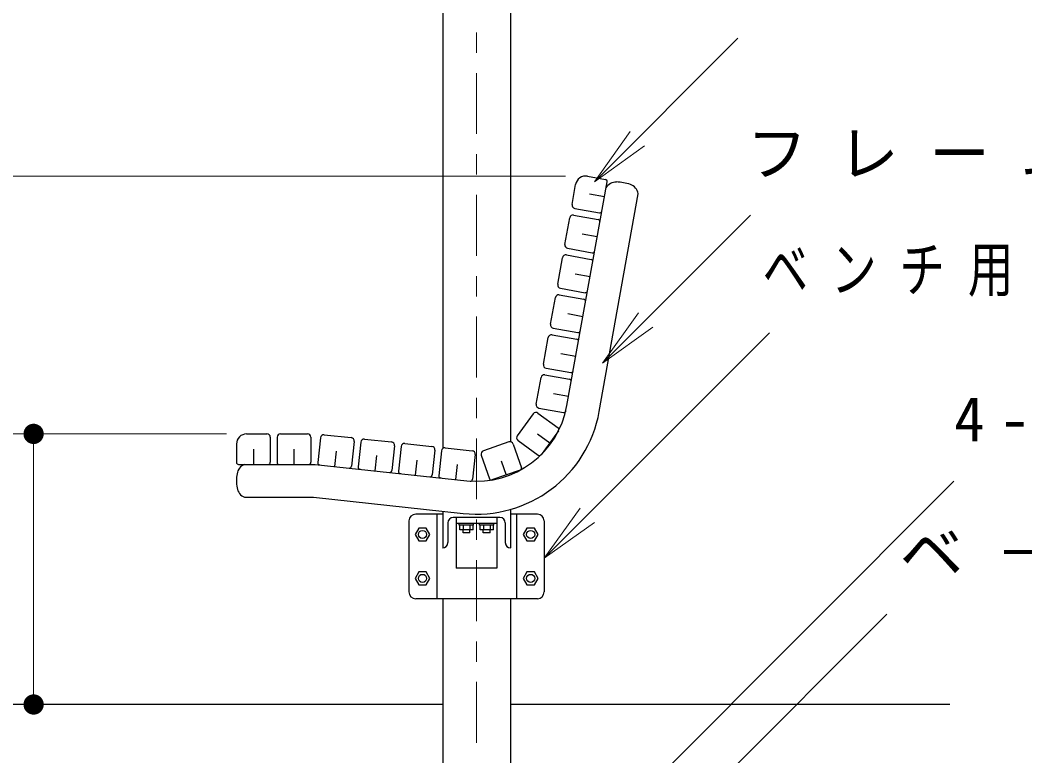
# Model space of a CAD drawing. Units: millimetres on the paper, with parts at other scales. Extents: x -365 to 12, y -38 to 257.
# Drawn here: x -106.45 to -56.92, y 141.49 to 177.75 of the extents above; entities that cross this region are included whole.
import ezdxf

# ---------------------------------------------------------------- set-up
doc = ezdxf.new("R2010")
doc.units = ezdxf.units.MM
doc.linetypes.add('USER2', pattern=[6, 3, -1, 1, -1])
doc.layers.add('LY_1', color=7, linetype='Continuous', lineweight=25)
doc.styles.add('ＭＳ ゴシック', font='')
doc.styles.get('ＭＳ ゴシック').set_extended_font_data('MS Gothic')

# ---------------------------------------------------------------- blocks, each defined once
blk = doc.blocks.new('filled_dot')
at = {"color": 0, "linetype": 'Continuous', "lineweight": -2, "const_width": 1.25}
blk.add_lwpolyline([(-0.625, 0, 1), (0.625, 0, 1)], format="xyb", close=True, dxfattribs=at)
blk = doc.blocks.new('open_arrow')
at = {"color": 0, "linetype": 'Continuous', "lineweight": -2}
blk.add_lwpolyline([(7.5, 1.25), (0, 0), (7.5, -1.25)], dxfattribs=at)

msp = doc.modelspace()

# ---------------------------------------------------------------- linework, layer by layer
at = {"layer": 'LY_1', "linetype": 'USER2', "lineweight": 13}
msp.add_line((-83.947, 229.135), (-83.947, 108.939), dxfattribs=at)
at = {"layer": 'LY_1'}
for p, q in [((-82.28, 222.274), (-82.28, 156.971)), ((-85.614, 221.858), (-85.614, 156.636)), ((-85.614, 153.549), (-85.614, 151.738)), ((-82.28, 153.635), (-82.28, 151.738)), ((-82.28, 153.635), (-82.28, 152.504)), ((-87.28, 153.071), (-87.28, 149.571)), ((-85.614, 153.404), (-86.947, 153.404)), ((-85.914, 153.404), (-85.914, 149.238)), ((-82.797, 153.238), (-85.097, 153.238)), ((-84.947, 153.238), (-84.947, 150.738)), ((-82.947, 153.238), (-82.947, 150.738)), ((-80.947, 153.404), (-82.28, 153.404)), ((-81.98, 153.404), (-81.98, 149.238)), ((-80.614, 153.071), (-80.614, 149.571)), ((-86.796, 152.721), (-86.979, 152.404)), ((-86.431, 152.721), (-86.796, 152.721)), ((-86.248, 152.404), (-86.431, 152.721)), ((-85.364, 152.971), (-85.364, 152.004)), ((-82.947, 152.938), (-84.947, 152.938)), ((-84.797, 152.861), (-84.797, 152.938)), ((-84.097, 152.861), (-84.797, 152.861)), ((-84.774, 152.628), (-84.774, 152.861)), ((-84.12, 152.628), (-84.774, 152.628)), ((-84.614, 152.481), (-84.614, 152.628)), ((-84.61, 152.861), (-84.61, 152.628)), ((-84.283, 152.861), (-84.283, 152.628)), ((-84.28, 152.481), (-84.28, 152.628)), ((-84.12, 152.628), (-84.12, 152.861)), ((-84.097, 152.861), (-84.097, 152.938)), ((-83.797, 152.861), (-83.797, 152.938)), ((-83.097, 152.861), (-83.797, 152.861)), ((-83.774, 152.628), (-83.774, 152.861)), ((-83.12, 152.628), (-83.774, 152.628)), ((-83.614, 152.481), (-83.614, 152.628)), ((-83.61, 152.861), (-83.61, 152.628)), ((-83.283, 152.861), (-83.283, 152.628)), ((-83.28, 152.481), (-83.28, 152.628)), ((-83.12, 152.628), (-83.12, 152.861)), ((-83.097, 152.861), (-83.097, 152.938)), ((-82.53, 152.971), (-82.53, 152.004)), ((-81.463, 152.721), (-81.646, 152.404)), ((-81.097, 152.721), (-81.463, 152.721)), ((-80.915, 152.404), (-81.097, 152.721)), ((-86.979, 152.404), (-86.796, 152.088)), ((-86.796, 152.088), (-86.431, 152.088)), ((-86.431, 152.088), (-86.248, 152.404)), ((-84.28, 152.481), (-84.614, 152.481)), ((-83.28, 152.481), (-83.614, 152.481)), ((-81.646, 152.404), (-81.463, 152.088)), ((-81.463, 152.088), (-81.097, 152.088)), ((-81.097, 152.088), (-80.915, 152.404)), ((-85.614, 151.738), (-85.63, 151.738)), ((-82.264, 151.738), (-82.28, 151.738)), ((-82.947, 150.738), (-84.947, 150.738)), ((-86.796, 150.554), (-86.979, 150.238)), ((-86.979, 150.238), (-86.796, 149.921)), ((-86.431, 150.554), (-86.796, 150.554)), ((-86.248, 150.238), (-86.431, 150.554)), ((-86.431, 149.921), (-86.248, 150.238)), ((-81.463, 150.554), (-81.646, 150.238)), ((-81.646, 150.238), (-81.463, 149.921)), ((-81.097, 150.554), (-81.463, 150.554)), ((-80.915, 150.238), (-81.097, 150.554)), ((-81.097, 149.921), (-80.915, 150.238)), ((-86.796, 149.921), (-86.431, 149.921)), ((-81.463, 149.921), (-81.097, 149.921)), ((-80.947, 149.238), (-86.947, 149.238)), ((-85.614, 149.238), (-85.614, 129.324)), ((-82.28, 149.238), (-82.28, 129.324)), ((-95.614, 144.025), (-147.28, 144.025)), ((-85.614, 144.025), (-137.28, 144.025)), ((-60.614, 144.025), (-82.28, 144.025))]:
    msp.add_line(p, q, dxfattribs=at)
at = {"layer": 'LY_1', "color": 1, "lineweight": 13}
msp.add_line((-78.14, 169.784), (-71.069, 176.856), dxfattribs=at)
at = {"layer": 'LY_1', "lineweight": 13}
for p, q in [((-79.572, 170.061), (-116.781, 170.061)), ((-77.736, 160.85), (-70.451, 168.135)), ((-80.614, 151.227), (-69.501, 162.34)), ((-96.281, 157.358), (-106.781, 157.358)), ((-105.781, 144.025), (-105.781, 157.358)), ((-83.847, 131.592), (-60.417, 155.022)), ((-83.03, 129.17), (-63.73, 148.47))]:
    msp.add_line(p, q, dxfattribs=at)
at = {"layer": 'LY_1', "color": 4}
for p, q in [((-78.484, 170.053), (-77.598, 169.894)), ((-79.495, 158.749), (-77.517, 169.778)), ((-79.241, 168.665), (-79.064, 169.649)), ((-78.385, 169.188), (-77.647, 169.056)), ((-77.9, 158.463), (-75.976, 169.194)), ((-79.106, 168.471), (-77.892, 168.253)), ((-79.594, 166.696), (-79.358, 168.008)), ((-79.165, 168.143), (-77.951, 167.925)), ((-78.738, 167.22), (-77.999, 167.088)), ((-79.459, 166.503), (-78.245, 166.285)), ((-79.947, 164.727), (-79.711, 166.04)), ((-79.518, 166.174), (-78.304, 165.957)), ((-79.091, 165.251), (-78.352, 165.119)), ((-79.812, 164.534), (-78.598, 164.316)), ((-80.3, 162.759), (-80.064, 164.071)), ((-79.871, 164.206), (-78.657, 163.988)), ((-79.444, 163.283), (-78.706, 163.15)), ((-80.165, 162.565), (-78.951, 162.348)), ((-80.653, 160.79), (-80.417, 162.103)), ((-80.224, 162.237), (-79.01, 162.02)), ((-79.797, 161.314), (-79.058, 161.182)), ((-80.518, 160.597), (-79.304, 160.379)), ((-81.006, 158.822), (-80.77, 160.134)), ((-80.577, 160.269), (-79.363, 160.051)), ((-80.15, 159.346), (-79.411, 159.213)), ((-80.871, 158.628), (-79.657, 158.411)), ((-81.158, 158.345), (-81.942, 157.266)), ((-80.925, 158.382), (-79.928, 157.657)), ((-79.906, 157.517), (-80.768, 156.331)), ((-95.281, 157.358), (-94.281, 157.358)), ((-94.114, 157.191), (-94.114, 155.958)), ((-93.781, 157.191), (-93.781, 155.958)), ((-93.614, 157.358), (-92.281, 157.358)), ((-92.114, 157.191), (-92.114, 155.958)), ((-91.638, 157.17), (-91.77, 155.944)), ((-91.454, 157.318), (-90.129, 157.175)), ((-89.466, 157.103), (-88.14, 156.96)), ((-81.905, 157.033), (-80.907, 156.308)), ((-80.943, 157.364), (-80.337, 156.924)), ((-95.781, 156.858), (-95.781, 155.958)), ((-94.948, 156.608), (-94.948, 155.858)), ((-92.948, 156.608), (-92.948, 155.858)), ((-89.981, 156.991), (-90.113, 155.765)), ((-89.649, 156.955), (-89.782, 155.729)), ((-87.992, 156.776), (-88.125, 155.55)), ((-87.661, 156.74), (-87.793, 155.514)), ((-87.477, 156.888), (-86.152, 156.745)), ((-86.004, 156.561), (-86.136, 155.335)), ((-85.672, 156.526), (-85.805, 155.299)), ((-85.489, 156.673), (-84.163, 156.53)), ((-82.353, 156.963), (-83.613, 156.529)), ((-82.141, 156.859), (-81.739, 155.693)), ((-90.872, 156.501), (-90.952, 155.755)), ((-88.883, 156.286), (-88.964, 155.54)), ((-86.895, 156.071), (-86.976, 155.325)), ((-84.015, 156.347), (-84.148, 155.12)), ((-83.716, 156.317), (-83.315, 155.151)), ((-82.739, 156.036), (-82.494, 155.327)), ((-95.681, 155.858), (-91.904, 155.858)), ((-91.904, 155.858), (-84.433, 155.051)), ((-84.907, 155.856), (-84.987, 155.11)), ((-81.801, 155.566), (-83.188, 155.089)), ((-95.378, 154.238), (-91.991, 154.238)), ((-91.991, 154.238), (-84.607, 153.44))]:
    msp.add_line(p, q, dxfattribs=at)
at = {"layer": 'LY_1'}
for centre in [(-86.614, 152.404), (-81.28, 152.404), (-86.614, 150.238), (-81.28, 150.238)]:
    msp.add_circle(centre, 0.2, dxfattribs=at)
at = {"layer": 'LY_1', "color": 4}
for centre, radius, start, end in [((-78.572, 169.561), 0.5, 79.834, 169.8342), ((-77.615, 169.796), 0.1, 349.8332, 79.8348), ((-77.057, 169.169), 0.6, 89.0487, 148.7942), ((-77.114, 167.437), 2.333, 71.3061, 88.3637), ((-76.565, 169.081), 0.6, 10.8726, 70.6257), ((-79.076, 168.635), 0.167, 169.8347, 259.834), ((-79.194, 167.979), 0.167, 79.834, 169.8347), ((-77.968, 167.827), 0.1, 349.8332, 79.8348), ((-77.874, 168.352), 0.1, 259.8343, 349.8334), ((-79.429, 166.667), 0.167, 169.8347, 259.834), ((-79.547, 166.01), 0.167, 79.834, 169.8347), ((-78.321, 165.858), 0.1, 349.8332, 79.8348), ((-78.227, 166.383), 0.1, 259.8343, 349.8334), ((-79.782, 164.698), 0.167, 169.8347, 259.834), ((-79.9, 164.042), 0.167, 79.834, 169.8347), ((-78.674, 163.89), 0.1, 349.8332, 79.8348), ((-78.58, 164.415), 0.1, 259.8343, 349.8334), ((-80.135, 162.729), 0.167, 169.8347, 259.834), ((-80.253, 162.073), 0.167, 79.834, 169.8347), ((-79.027, 161.921), 0.1, 349.8332, 79.8348), ((-78.933, 162.446), 0.1, 259.8343, 349.8334), ((-80.488, 160.761), 0.167, 169.8347, 259.834), ((-80.606, 160.105), 0.167, 79.834, 169.8347), ((-79.38, 159.953), 0.1, 349.8332, 79.8348), ((-79.286, 160.478), 0.1, 259.8343, 349.8334), ((-83.947, 159.548), 4.523, 263.834, 349.834), ((-80.841, 158.792), 0.167, 169.8347, 259.834), ((-79.639, 158.509), 0.1, 259.8343, 349.8334), ((-83.947, 159.548), 6.143, 263.834, 349.834), ((-81.023, 158.247), 0.167, 53.9999, 144.0002), ((-79.986, 157.576), 0.1, 324.0003, 53.9995), ((-95.281, 156.858), 0.5, 90, 180), ((-94.281, 157.191), 0.167, 0, 90), ((-93.614, 157.191), 0.167, 90, 180), ((-92.281, 157.191), 0.167, 0, 90), ((-91.472, 157.152), 0.167, 83.834, 173.834), ((-90.146, 157.009), 0.167, 353.834, 83.8341), ((-89.484, 156.937), 0.167, 83.834, 173.834), ((-81.807, 157.168), 0.167, 144, 234.0001), ((-88.158, 156.794), 0.167, 353.834, 83.8341), ((-87.495, 156.723), 0.167, 83.834, 173.834), ((-86.17, 156.579), 0.167, 353.834, 83.8341), ((-85.507, 156.508), 0.167, 83.834, 173.834), ((-84.181, 156.364), 0.167, 353.834, 83.8341), ((-83.559, 156.371), 0.167, 109, 199.0001), ((-82.298, 156.805), 0.167, 18.9999, 109.0002), ((-80.848, 156.389), 0.1, 234.0002, 324.0003), ((-95.681, 155.958), 0.1, 180, 270), ((-95.163, 155.298), 0.6, 111.0397, 170.7916), ((-94.214, 155.958), 0.1, 270, 0), ((-93.681, 155.958), 0.1, 180, 270), ((-92.214, 155.958), 0.1, 270, 0), ((-91.671, 155.933), 0.1, 173.8345, 263.8339), ((-90.213, 155.776), 0.1, 263.8342, 353.8345), ((-89.682, 155.718), 0.1, 173.8345, 263.8339), ((-88.224, 155.561), 0.1, 263.8342, 353.8345), ((-81.834, 155.661), 0.1, 289.0003, 18.9995), ((-93.448, 155.048), 2.333, 171.4721, 188.5297), ((-87.694, 155.504), 0.1, 173.8345, 263.8339), ((-86.236, 155.346), 0.1, 263.8342, 353.8345), ((-85.706, 155.289), 0.1, 173.8345, 263.8339), ((-84.247, 155.131), 0.1, 263.8342, 353.8345), ((-83.22, 155.183), 0.1, 199.0002, 289.0003), ((-95.163, 154.798), 0.6, 189.2147, 248.9605)]:
    msp.add_arc(centre, radius, start, end, dxfattribs=at)
at = {"layer": 'LY_1'}
for centre, radius, start, end in [((-86.947, 153.071), 0.333, 90, 180), ((-85.097, 152.971), 0.267, 90, 180), ((-82.797, 152.971), 0.267, 0, 90), ((-80.947, 153.071), 0.333, 0, 90), ((-85.63, 152.004), 0.267, 270, 0), ((-82.264, 152.004), 0.267, 180, 270), ((-86.947, 149.571), 0.333, 180, 270), ((-80.947, 149.571), 0.333, 270, 0)]:
    msp.add_arc(centre, radius, start, end, dxfattribs=at)

# ---------------------------------------------------------------- block references
at = {"layer": 'LY_1', "color": 1, "lineweight": 13, "xscale": 0.4, "yscale": 0.4, "rotation": 45}
msp.add_blockref('open_arrow', (-78.14, 169.784), dxfattribs=at)
at = {"layer": 'LY_1', "lineweight": 13, "xscale": 0.4, "yscale": 0.4}
for name, p, rotation in [('open_arrow', (-77.736, 160.85), 45), ('filled_dot', (-105.781, 157.358), 270), ('open_arrow', (-80.614, 151.227), 45), ('filled_dot', (-105.781, 144.025), 90)]:
    msp.add_blockref(name, p, dxfattribs=dict(at, rotation=rotation))

# ---------------------------------------------------------------- texts
at = {"layer": 'LY_1', "char_height": 2.199, "attachment_point": 4, "style": 'ＭＳ ゴシック'}
for s, insert in [('\\T1.5;フレーム:40ASGP', (-70.636, 171.135)), ('\\T1.5;\\W0.75;ベンチ用クランプ:PL－９', (-69.852, 165.34)), ('\\T1.5;4-リブPL－6', (-60.407, 158.022)), ('\\T1.5;\\W1.05;ベ－スPL－9X300X300', (-63.101, 151.47))]:
    msp.add_mtext(s, dxfattribs=dict(at, insert=insert))

doc.saveas('drawing.dxf')
